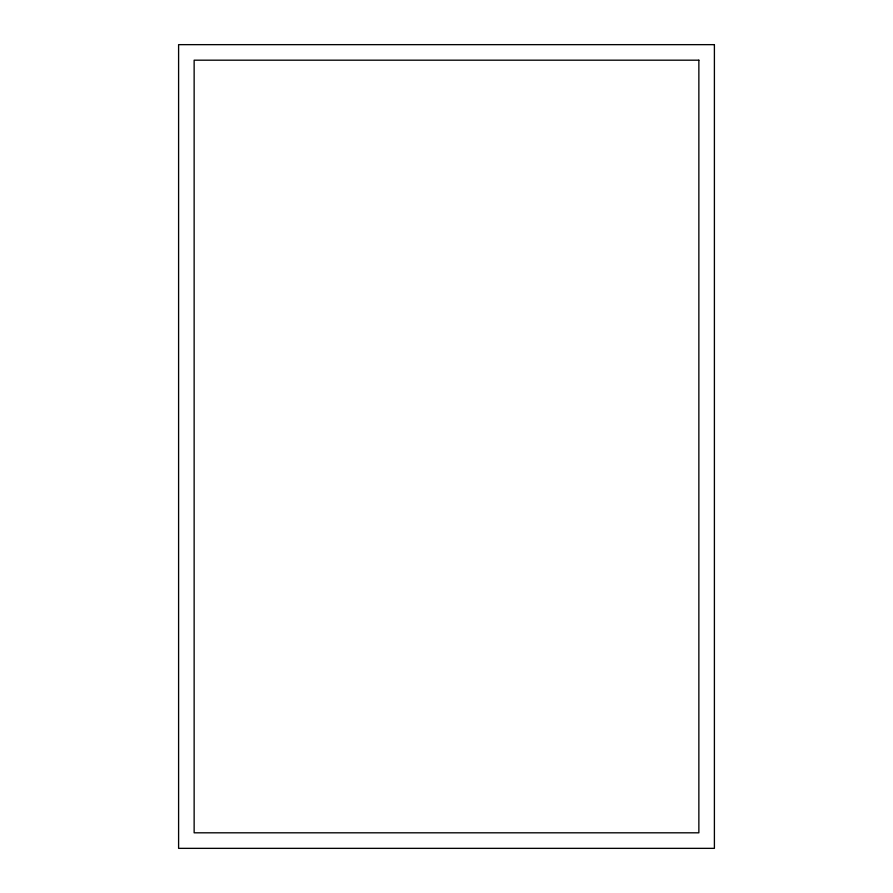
<?xml version="1.0" encoding="UTF-8"?>
<svg xmlns="http://www.w3.org/2000/svg" width="893" height="893" viewBox="0 0 893 893"><rect width="100%" height="100%" fill="white"/><g stroke="black" fill="none" stroke-linecap="round" stroke-linejoin="round"><path stroke-width="1.34" d="M714.4 44.65L178.6 44.65L178.6 848.35L714.4 848.35L714.4 44.65M698.862 60.188L194.138 60.188L194.138 832.812L698.862 832.812L698.862 60.188"/></g></svg>
